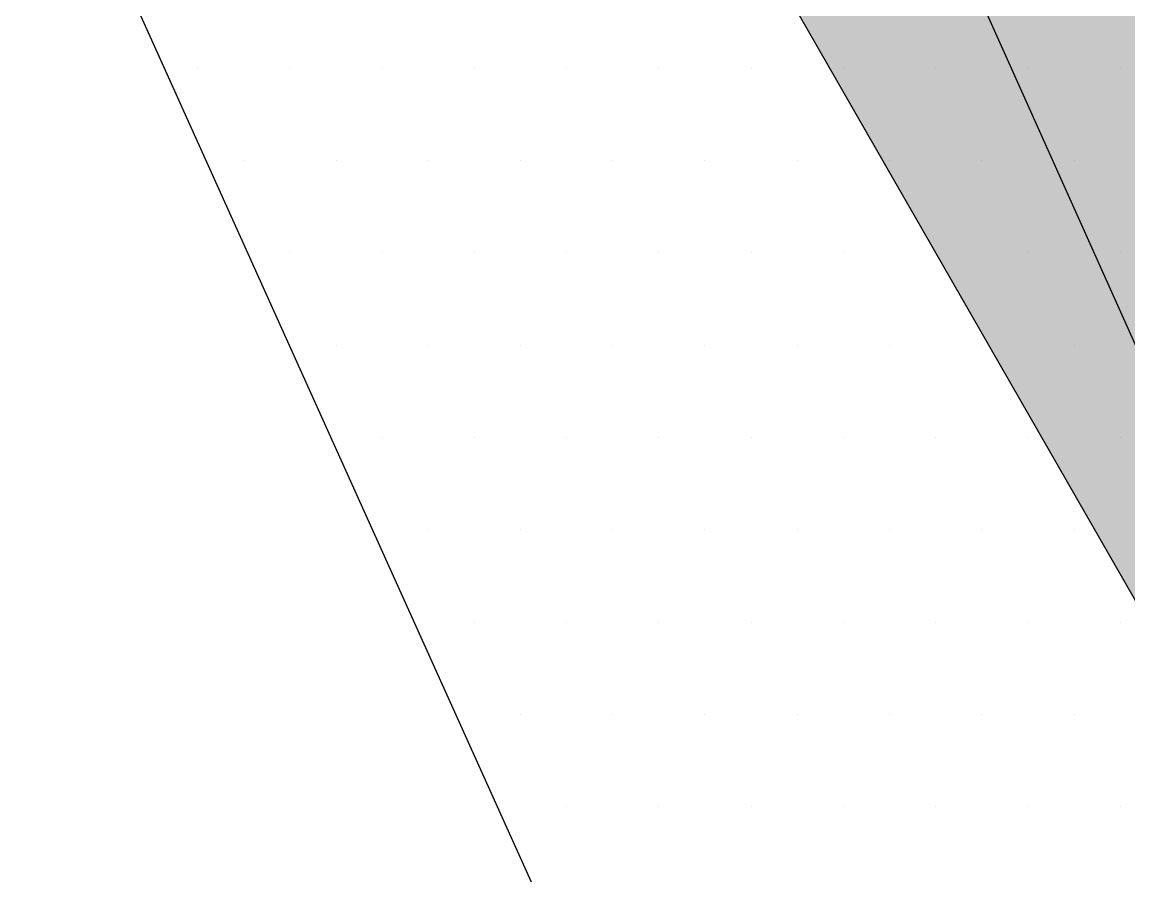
# Model space of a CAD drawing. Header units: metres. Extents: x 9606 to 9900, y 4805 to 4952.
# Drawn here: x 9832.8658 to 9832.9978, y 4844.6246 to 4844.7264 of the extents above; entities that cross this region are included whole.
import ezdxf

# ---------------------------------------------------------------- set-up
doc = ezdxf.new("R2010")
doc.units = ezdxf.units.M
doc.header["$LTSCALE"] = 2
doc.linetypes.add('CACHEX2', pattern=[0.75, 0.5, -0.25])
for name, color, linetype in [('CARTOUCHE', 7, 'Continuous'), ('LOGO', 4, 'Continuous'), ('rosace', 7, 'Continuous')]:
    doc.layers.add(name, color=color, linetype=linetype)

# ---------------------------------------------------------------- blocks, each defined once
blk = doc.blocks.new('A$C715108E3')
at = {"layer": 'LOGO', "color": 131}
for p, q in [((-3.4488, -23.6976), (-3.4488, -23.6976)), ((-3.415, -23.6976), (-3.415, -23.6976)), ((-3.3236, -23.6976), (-3.3236, -23.6976)), ((-3.2318, -23.6976), (-3.2318, -23.6976)), ((-3.1399, -23.6976), (-3.1399, -23.6976)), ((-3.0485, -23.6976), (-3.0485, -23.6976)), ((-2.9566, -23.6976), (-2.9566, -23.6976)), ((-2.8648, -23.6976), (-2.8648, -23.6976)), ((-2.7733, -23.6976), (-2.7733, -23.6976)), ((-2.6815, -23.6976), (-2.6815, -23.6976)), ((-2.5895, -23.6976), (-2.5895, -23.6976)), ((-2.4975, -23.6976), (-2.4975, -23.6976)), ((-3.4072, -23.7891), (-3.4072, -23.7891)), ((-3.3693, -23.7891), (-3.3693, -23.7891)), ((-3.2775, -23.7891), (-3.2775, -23.7891)), ((-3.186, -23.7891), (-3.186, -23.7891)), ((-3.0942, -23.7891), (-3.0942, -23.7891)), ((-3.0024, -23.7891), (-3.0024, -23.7891)), ((-2.9109, -23.7891), (-2.9109, -23.7891)), ((-2.8191, -23.7891), (-2.8191, -23.7891)), ((-2.727, -23.7891), (-2.727, -23.7891)), ((-2.6358, -23.7891), (-2.6358, -23.7891)), ((-2.5439, -23.7891), (-2.5439, -23.7891)), ((-3.3654, -23.8804), (-3.3654, -23.8804)), ((-3.3236, -23.8804), (-3.3236, -23.8804)), ((-3.2318, -23.8804), (-3.2318, -23.8804)), ((-3.1399, -23.8804), (-3.1399, -23.8804)), ((-3.0485, -23.8804), (-3.0485, -23.8804)), ((-2.9566, -23.8804), (-2.9566, -23.8804)), ((-2.8648, -23.8804), (-2.8648, -23.8804)), ((-2.7733, -23.8804), (-2.7733, -23.8804)), ((-2.6815, -23.8804), (-2.6815, -23.8804)), ((-2.5895, -23.8804), (-2.5895, -23.8804)), ((-2.4975, -23.8804), (-2.4975, -23.8804)), ((-3.3243, -23.973), (-3.3243, -23.973)), ((-3.2775, -23.973), (-3.2775, -23.973)), ((-3.186, -23.973), (-3.186, -23.973)), ((-3.0942, -23.973), (-3.0942, -23.973)), ((-3.0024, -23.973), (-3.0024, -23.973)), ((-2.9109, -23.973), (-2.9109, -23.973)), ((-2.8191, -23.973), (-2.8191, -23.973)), ((-2.727, -23.973), (-2.727, -23.973)), ((-2.6358, -23.973), (-2.6358, -23.973)), ((-2.5439, -23.973), (-2.5439, -23.973)), ((-3.2827, -24.0642), (-3.2827, -24.0642)), ((-3.2318, -24.0642), (-3.2318, -24.0642)), ((-3.1399, -24.0642), (-3.1399, -24.0642)), ((-3.0485, -24.0642), (-3.0485, -24.0642)), ((-2.9566, -24.0642), (-2.9566, -24.0642)), ((-2.8648, -24.0642), (-2.8648, -24.0642)), ((-2.7733, -24.0642), (-2.7733, -24.0642)), ((-2.6815, -24.0642), (-2.6815, -24.0642)), ((-2.5895, -24.0642), (-2.5895, -24.0642)), ((-2.4975, -24.0642), (-2.4975, -24.0642)), ((-3.2415, -24.1555), (-3.2415, -24.1555)), ((-3.186, -24.1555), (-3.186, -24.1555)), ((-3.0942, -24.1555), (-3.0942, -24.1555)), ((-3.0024, -24.1555), (-3.0024, -24.1555)), ((-2.9109, -24.1555), (-2.9109, -24.1555)), ((-2.8191, -24.1555), (-2.8191, -24.1555)), ((-2.727, -24.1555), (-2.727, -24.1555)), ((-2.6358, -24.1555), (-2.6358, -24.1555)), ((-2.5439, -24.1555), (-2.5439, -24.1555)), ((-3.2003, -24.2481), (-3.2003, -24.2481)), ((-3.1399, -24.2481), (-3.1399, -24.2481)), ((-3.0485, -24.2481), (-3.0485, -24.2481)), ((-2.9566, -24.2481), (-2.9566, -24.2481)), ((-2.8648, -24.2481), (-2.8648, -24.2481)), ((-2.7733, -24.2481), (-2.7733, -24.2481)), ((-2.6815, -24.2481), (-2.6815, -24.2481)), ((-2.5895, -24.2481), (-2.5895, -24.2481)), ((-2.4975, -24.2481), (-2.4975, -24.2481)), ((-3.1587, -24.3394), (-3.1587, -24.3394)), ((-3.0942, -24.3394), (-3.0942, -24.3394)), ((-3.0024, -24.3394), (-3.0024, -24.3394)), ((-2.9109, -24.3394), (-2.9109, -24.3394)), ((-2.8191, -24.3394), (-2.8191, -24.3394)), ((-2.727, -24.3394), (-2.727, -24.3394)), ((-2.6358, -24.3394), (-2.6358, -24.3394)), ((-2.5439, -24.3394), (-2.5439, -24.3394)), ((-3.1176, -24.4306), (-3.1176, -24.4306)), ((-3.0485, -24.4306), (-3.0485, -24.4306)), ((-2.9566, -24.4306), (-2.9566, -24.4306)), ((-2.8648, -24.4306), (-2.8648, -24.4306)), ((-2.7733, -24.4306), (-2.7733, -24.4306)), ((-2.6815, -24.4306), (-2.6815, -24.4306)), ((-2.5895, -24.4306), (-2.5895, -24.4306)), ((-2.4975, -24.4306), (-2.4975, -24.4306))]:
    blk.add_line(p, q, dxfattribs=at)
blk.add_lwpolyline([(-5.0186, -17.1537), (-4.9784, -19.1278), (-5.3896, -19.2331), (-4.7123, -20.7884), (-8.4641, -25.8566), (-8.5996, -26.1134), (-8.0987, -26.1134), (-7.2053, -26.0731), (-6.6093, -26.0457), (-6.203, -25.613), (-3.9696, -22.5417), (-2.7917, -25.1531), (-2.6026, -25.1257), (-1.9525, -24.8418), (-1.3029, -24.5438), (-2.3854, -21.8923), (1.9656, -22.2806)], dxfattribs=at)
blk = doc.blocks.new('A$C581E6685')
at = {"layer": 'rosace'}
for color, points in [(142, [(-45.3965, 37.4846), (-39.5666, 28.8703), (-39.344, 28.5414), (-39.8519, 24.2064), (-36.9477, 25.4853), (-26.3566, 30.2032), (-36.1863, 24.0789), (-38.2746, 22.2236), (-38.1337, 21.2132), (-33.6363, 11.1845), (-39.5393, 21.4709), (-40.6525, 23.2405), (-42.0615, 23.3525), (-53.1072, 18.3767), (-43.3972, 24.4856), (-40.4756, 26.2259), (-40.684, 26.8894)]), (140, [(-45.3965, 37.4846), (-41.9745, 25.9278), (-41.7809, 23.8865), (-42.0615, 23.3525), (-44.9268, 21.9767), (-53.1072, 18.3767), (-40.8028, 21.6905), (-39.5666, 22.0268), (-38.2746, 22.2236), (-38.1337, 21.2132), (-33.6363, 11.1845), (-36.0802, 21.4612), (-37.3405, 24.3346), (-37.4251, 24.9804), (-36.9477, 25.4853), (-26.3566, 30.2032), (-37.8747, 26.8339), (-39.7286, 26.4119), (-40.3751, 26.6371), (-40.684, 26.8894)])]:
    blk.add_hatch(color=color, dxfattribs=at).paths.add_polyline_path(points)
at = {"layer": 'rosace', "color": 142}
blk.add_lwpolyline([(-45.3965, 37.4846), (-39.3434, 28.5414), (-39.8519, 24.2064), (-36.9477, 25.4853), (-26.3566, 30.2032), (-36.1857, 24.0789), (-38.2739, 22.2236), (-38.1337, 21.2132), (-33.6358, 11.1845), (-39.5393, 21.4709), (-40.6518, 23.2405), (-42.0615, 23.3525), (-53.1072, 18.3767), (-43.3964, 24.4856), (-40.4756, 26.2259), (-40.6836, 26.8894)], close=True, dxfattribs=at)
at = {"layer": 'rosace', "color": 140}
blk.add_lwpolyline([(-45.3965, 37.4846), (-41.9745, 25.9278), (-41.7804, 23.8865), (-42.0615, 23.3525), (-44.9268, 21.9767), (-53.1072, 18.3767), (-40.8028, 21.6905), (-39.5666, 22.0268), (-38.2739, 22.2236), (-38.1337, 21.2132), (-33.6358, 11.1845), (-36.0802, 21.4612), (-37.3405, 24.3346), (-37.4251, 24.9804), (-36.9477, 25.4853), (-26.3566, 30.2032), (-37.8741, 26.8339), (-39.7286, 26.4119), (-40.3748, 26.6371), (-40.6836, 26.8894)], close=True, dxfattribs=at)
at = {"layer": 'rosace', "color": 32, "linetype": 'CACHEX2', "ltscale": 1.5}
blk.add_ellipse((-38.0538, 23.8138), major_axis=(-19.0311, -3.534), ratio=0.590567, dxfattribs=at)
at = {"layer": 'rosace', "color": 32}
blk.add_ellipse((-37.6144, 23.8499), major_axis=(-13.5768, -4.2839), ratio=0.791971, dxfattribs=at)
at = {"layer": 'CARTOUCHE'}
blk.add_blockref('A$C715108E3', (-31.6739, 36.3189), dxfattribs=at)

msp = doc.modelspace()

# ---------------------------------------------------------------- linework, layer by layer
at = {"layer": 'CARTOUCHE'}
msp.add_rational_spline([(9829.64323, 4848.05468), (9829.64323, 4845.87645), (9829.64323, 4843.69822), (9829.64323, 4842.93022), (9830.41123, 4842.93022), (9839.51909, 4842.93022), (9848.62694, 4842.93022), (9849.39494, 4842.93022), (9849.39494, 4843.69822), (9849.39494, 4845.87645), (9849.39494, 4848.05468), (9849.39494, 4848.82268), (9848.62694, 4848.82268), (9839.51909, 4848.82268), (9830.41123, 4848.82268), (9829.64323, 4848.82268), (9829.64323, 4848.05468)], [1, 1, 1, 0.707106781187, 1, 1, 1, 0.707106781187, 1, 1, 1, 0.707106781187, 1, 1, 1, 0.707106781187, 1], degree=2, knots=[0, 0, 0, 1, 1, 2.570796, 2.570796, 3.570796, 3.570796, 5.141593, 5.141593, 6.141593, 6.141593, 7.712389, 7.712389, 8.712389, 8.712389, 10.283185, 10.283185, 10.283185], dxfattribs=at)

# ---------------------------------------------------------------- block references
at = {"layer": 'CARTOUCHE', "xscale": 0.12, "yscale": 0.12, "zscale": 0.12}
msp.add_blockref('A$C581E6685', (9837.09738, 4843.20633), dxfattribs=at)

doc.saveas('drawing.dxf')
